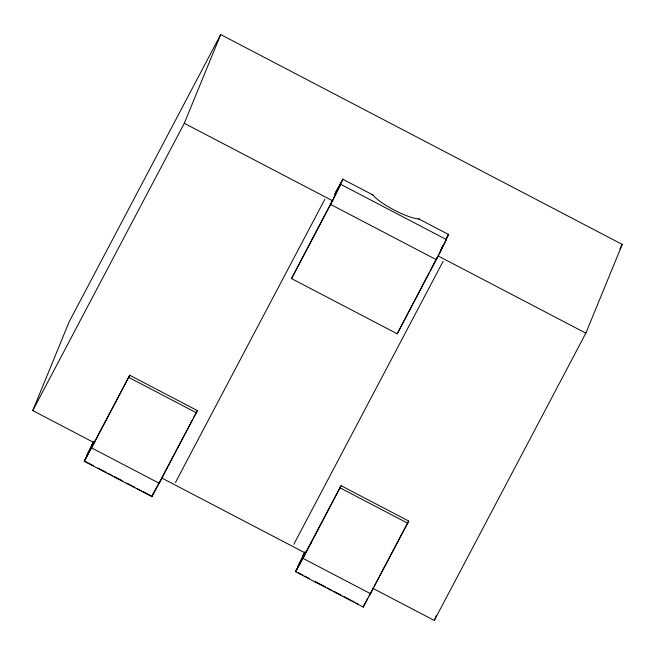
<?xml version="1.0" encoding="UTF-8"?>
<svg xmlns="http://www.w3.org/2000/svg" width="655" height="655" viewBox="0 0 655 655"><rect width="100%" height="100%" fill="white"/><g stroke="black" fill="none" stroke-linecap="round" stroke-linejoin="round"><path stroke-width="0.98" d="M93.919 441.364L89.784 450.738L129.739 375.25L197.368 410.587L151.894 496.654L84.266 461.317L93.264 442.1M151.894 496.654L153.164 493.477M302.798 556.087L304.772 552.664L301.128 561.179L341.083 485.691L408.712 521.036L363.238 607.095L295.61 571.758L305.066 551.657M363.238 607.095L364.123 604.852M291.532 278.572L333.084 199.276L337.497 189.475L334.877 194.183L335.786 191.964L343.015 178.897L334.91 196.246L291.532 278.572L397.208 333.796L440.586 251.463L448.691 234.122L447.095 236.742M94.385 442.805L32.75 410.595L69.143 321.851L220.694 34.559L622.25 244.405L585.857 333.149L434.306 620.441L372.67 588.231M32.75 410.595L184.301 123.304L220.694 34.559M92.56 445.736L84.266 461.317M167.557 467.097L159.28 483.292L91.643 447.954L129.739 375.25M167.107 468.448L167.713 466.966M331.536 202.239L330.628 204.458L436.304 259.683L437.728 256.473M303.904 556.177L295.61 571.758M310.822 543.544L311.731 541.325M397.208 333.796L429.107 272.824M373.44 587.903L370.624 593.741L302.995 558.396L341.083 485.691M439.235 253.559L442.772 245.674M434.306 620.441L436.238 615.716M438.252 255.483L438.752 254.5M86.681 455.331L92.134 444.999M84.38 460.94L89.833 450.607M152.009 496.277L157.462 485.944M168.016 466.229L192.636 419.56M193.585 417.767L197.368 410.587M175.442 482.522L324.806 199.366M337.448 189.606L342.901 179.274L373.039 195.018A27.428 5.494 27.8 0 0 394.392 210.157A27.428 5.494 27.8 0 0 418.43 218.745L448.569 234.49L446.301 238.797M335.352 194.707L340.805 184.374L446.481 239.599L441.028 249.932M430.057 271.023L437.212 257.464M293.792 544.37L443.165 261.214M298.025 565.773L303.478 555.44M295.724 571.381L301.177 561.048M363.353 606.726L367.447 598.973M374.39 586.094L408.712 521.036M619.867 248.925L622.25 244.405M160.188 481.073L157.568 485.871M371.532 591.522L369.109 595.984M91.454 445.646L93.428 442.215M371.819 194.339L373.039 195.018M418.43 218.745L419.429 219.057M184.301 123.304L332.953 200.987M438.105 255.933L585.857 333.149M128.83 377.468L196.459 412.806M340.174 487.909L407.803 523.255M161.466 477.855L305.59 553.172M85.281 461.407L93.395 465.648M97.906 468.006L106.02 472.247M107.821 473.188L112.332 475.546M114.134 476.488L122.256 480.729M126.759 483.087L134.881 487.328M136.682 488.27L141.185 490.628M142.995 491.569L151.108 495.81M298.426 572.798L302.938 575.147M304.739 576.097L309.25 578.447M314.662 581.28L325.486 586.929M327.287 587.871L331.798 590.229M333.6 591.17L341.714 595.411M343.515 596.353L354.339 602.01M356.14 602.952L357.941 603.894"/></g></svg>
